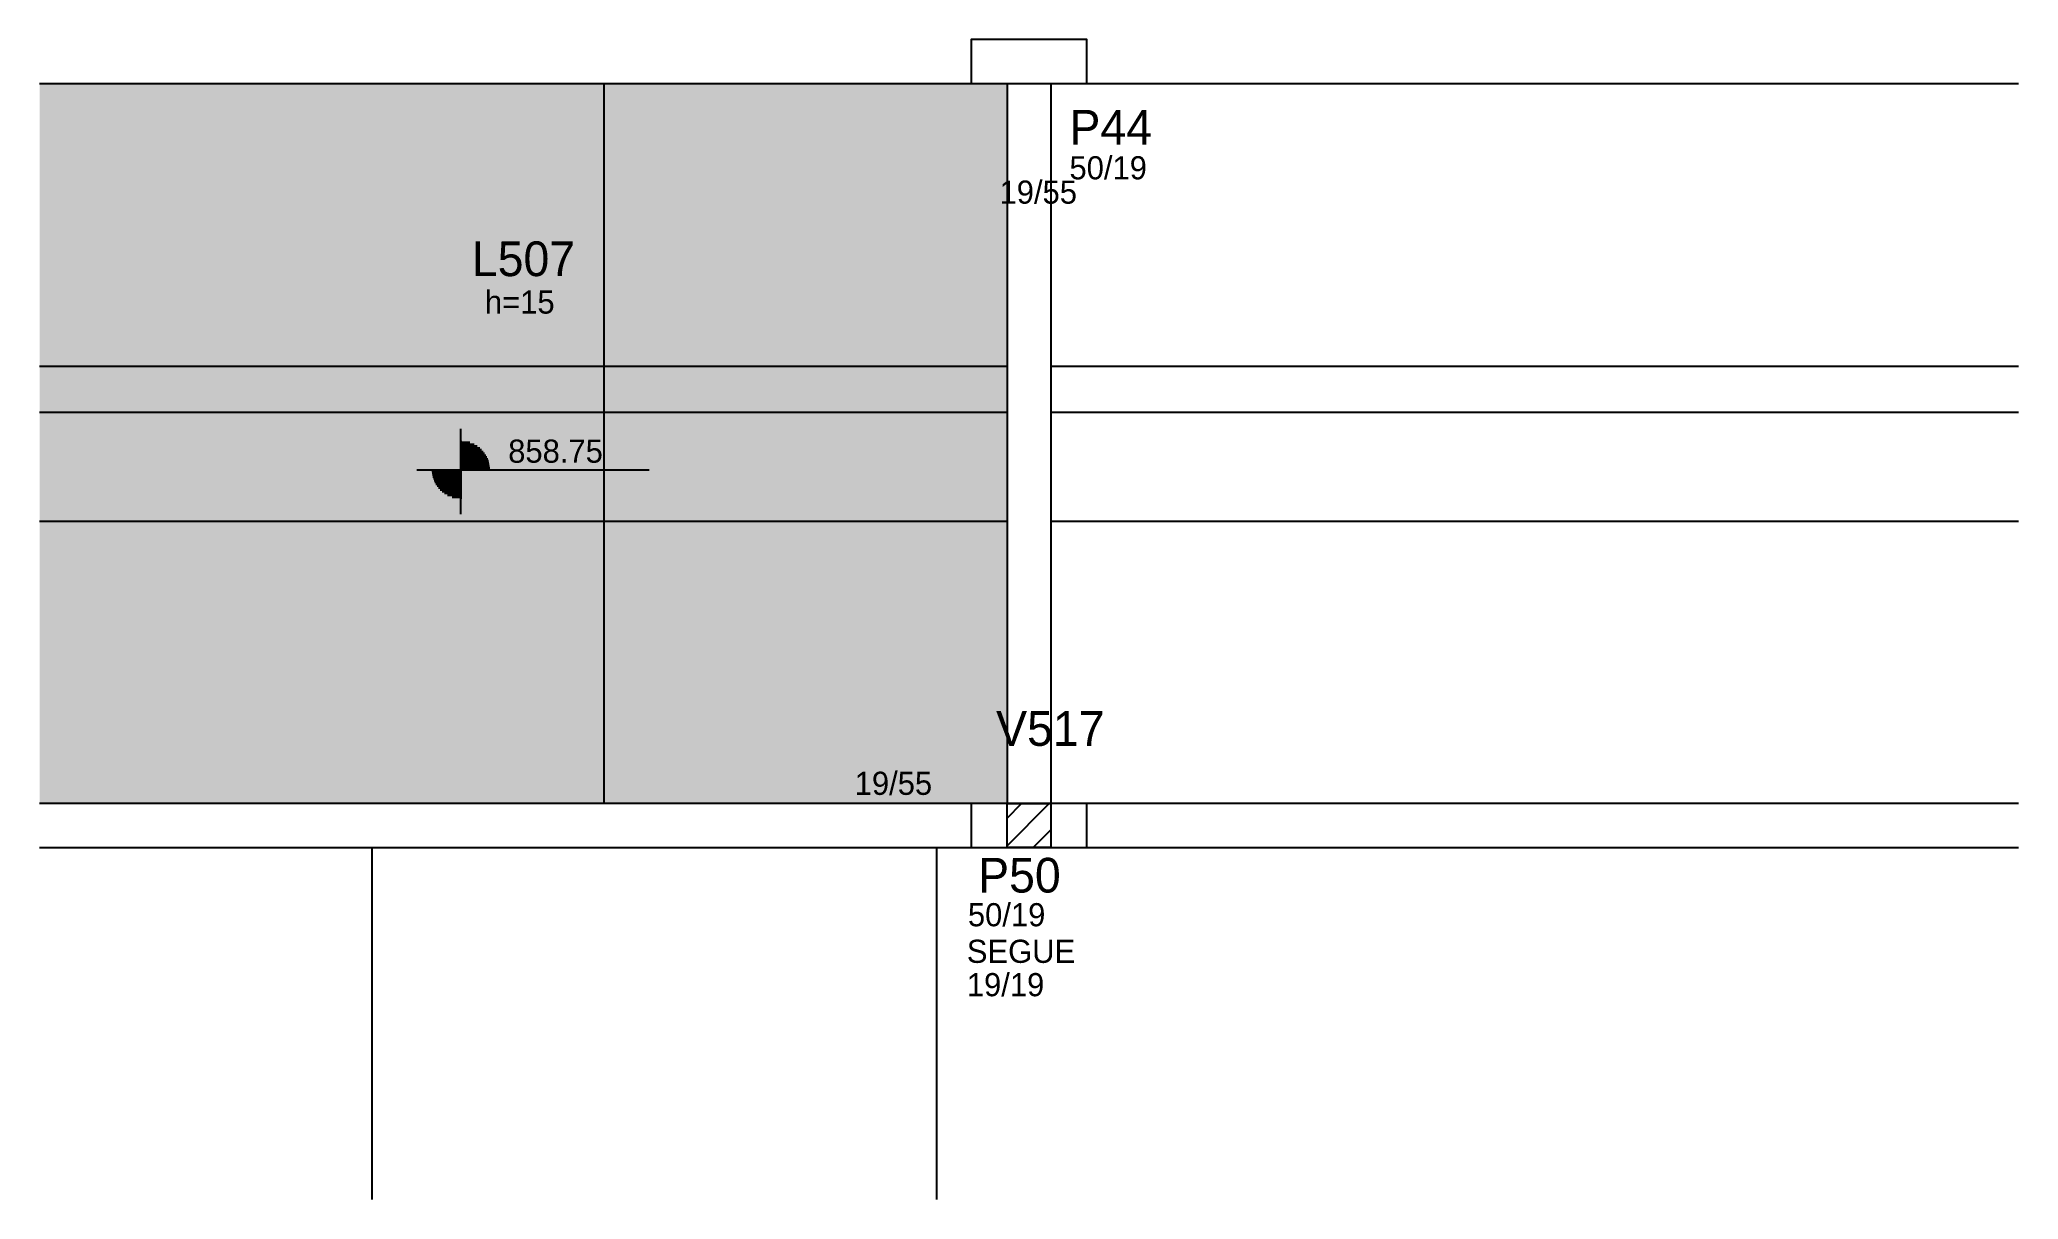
# Model space of a CAD drawing. Header units: metres. Extents: x 4489 to 5344, y 3016 to 3517.
import ezdxf

# ---------------------------------------------------------------- set-up
doc = ezdxf.new("R2010")
doc.units = ezdxf.units.M
for name, color, linetype in [('3', 7, 'Continuous'), ('4', 7, 'Continuous'), ('7', 7, 'Continuous'), ('Hachura', 7, 'Continuous'), ('Painéis', 7, 'Continuous'), ('REAPROVEITAMENTO', 7, 'Continuous')]:
    doc.layers.add(name, color=color, linetype=linetype)

msp = doc.modelspace()

# ---------------------------------------------------------------- hatches: boundary and pattern name
at = {"layer": 'Hachura'}
h = msp.add_hatch(color=7, dxfattribs=at)
h.dxf.hatch_style = 1
h.paths.add_polyline_path([(4488.72, 3355.94), (4906.72, 3355.94), (4906.72, 3355.94), (4906.72, 3375.94), (4906.72, 3375.94), (4488.72, 3375.94), (4488.72, 3375.94), (4488.72, 3355.94)])
at = {"layer": 'REAPROVEITAMENTO'}
h = msp.add_hatch(color=7, dxfattribs=at)
h.dxf.hatch_style = 1
h.paths.add_polyline_path([(4906.72, 3186.94), (4488.72, 3186.94), (4488.72, 3186.94), (4488.72, 3497.94), (4488.72, 3497.94), (4906.72, 3497.94), (4906.72, 3497.94), (4906.72, 3186.94)])

# ---------------------------------------------------------------- linework, layer by layer
at = {"layer": '3', "color": 7, "lineweight": 25}
for p, q in [((4906.72, 3497.94), (4906.72, 3186.94)), ((4925.72, 3497.94), (4925.72, 3186.94)), ((4670.77, 3312), (4670.77, 3348.85)), ((4670.77, 3343.6), (4670.77, 3318.6)), ((4670.77, 3343), (4674.62, 3343)), ((4670.77, 3342.2), (4676.52, 3342.2)), ((4670.77, 3341.41), (4677.84, 3341.41)), ((4670.77, 3340.62), (4678.88, 3340.62)), ((4670.77, 3339.82), (4679.72, 3339.82)), ((4670.77, 3339.03), (4680.43, 3339.03)), ((4670.77, 3338.24), (4681.03, 3338.24)), ((4670.77, 3337.45), (4681.54, 3337.45)), ((4670.77, 3336.65), (4681.97, 3336.65)), ((4670.77, 3335.86), (4682.33, 3335.86)), ((4670.77, 3335.07), (4682.62, 3335.07)), ((4651.72, 3331.1), (4752.11, 3331.1)), ((4658.27, 3331.1), (4683.27, 3331.1)), ((4670.77, 3330.31), (4658.27, 3330.31)), ((4670.77, 3329.52), (4658.37, 3329.52)), ((4670.77, 3328.72), (4658.5, 3328.72)), ((4670.77, 3327.93), (4658.68, 3327.93)), ((4670.77, 3327.14), (4658.91, 3327.14)), ((4670.77, 3326.35), (4659.21, 3326.35)), ((4670.77, 3334.27), (4682.86, 3334.27)), ((4670.77, 3333.48), (4683.04, 3333.48)), ((4670.77, 3332.69), (4683.17, 3332.69)), ((4670.77, 3331.9), (4683.27, 3331.9)), ((4670.77, 3325.55), (4659.57, 3325.55)), ((4670.77, 3324.76), (4660, 3324.76)), ((4670.77, 3323.97), (4660.51, 3323.97)), ((4670.77, 3323.17), (4661.11, 3323.17)), ((4670.77, 3322.38), (4661.81, 3322.38)), ((4670.77, 3321.59), (4662.66, 3321.59)), ((4670.77, 3320.8), (4663.7, 3320.8)), ((4670.77, 3320), (4665.02, 3320)), ((4670.77, 3319.21), (4666.92, 3319.21)), ((4906.72, 3168.67), (4925, 3186.94)), ((4906.72, 3180.69), (4912.98, 3186.94)), ((4918.02, 3167.94), (4925.72, 3175.64))]:
    msp.add_line(p, q, dxfattribs=at)
for points in [[(4488.72, 3497.94), (4891.22, 3497.94)], [(4941.22, 3497.94), (5343.72, 3497.94)], [(4891.22, 3186.94), (4488.72, 3186.94)], [(5343.72, 3186.94), (4941.22, 3186.94)], [(4488.72, 3167.94), (4891.22, 3167.94)], [(4941.22, 3167.94), (5343.72, 3167.94)]]:
    msp.add_lwpolyline(points, dxfattribs=at)
at = {"layer": '7', "color": 7, "lineweight": 25}
for points in [[(4891.22, 3497.94), (4941.22, 3497.94), (4941.22, 3516.94), (4891.22, 3516.94), (4891.22, 3497.94)], [(4891.22, 3167.94), (4941.22, 3167.94), (4941.22, 3186.94), (4891.22, 3186.94), (4891.22, 3167.94)], [(4906.72, 3186.94), (4925.72, 3186.94), (4925.72, 3167.94), (4906.72, 3167.94), (4906.72, 3186.94)]]:
    msp.add_lwpolyline(points, dxfattribs=at)
at = {"layer": 'Painéis', "color": 7, "lineweight": 25}
for p, q in [((4732.72, 3186.94), (4732.72, 3497.94)), ((4488.72, 3375.94), (4906.72, 3375.94)), ((4925.72, 3375.94), (5343.72, 3375.94)), ((4488.72, 3355.94), (4906.72, 3355.94)), ((4925.72, 3355.94), (5343.72, 3355.94)), ((4488.72, 3308.94), (4906.72, 3308.94)), ((4925.72, 3308.94), (5343.72, 3308.94)), ((4632.22, 3167.94), (4632.22, 3015.94)), ((4876.22, 3167.94), (4876.22, 3015.94))]:
    msp.add_line(p, q, dxfattribs=at)

# ---------------------------------------------------------------- texts
at = {"layer": '3', "color": 7, "lineweight": 25}
for s, p in [('50/19', (4933.7, 3456.57)), ('19/55', (4903.49, 3446.06)), ('h=15', (4681.13, 3398.57)), ('858.75', (4691.2, 3334.16)), ('19/55', (4840.91, 3190.69)), ('50/19', (4889.83, 3133.92)), ('SEGUE', (4889.36, 3118.12)), ('19/19', (4889.36, 3103.71))]:
    msp.add_text(s, height=10, dxfattribs=at).set_placement(p)
at = {"layer": '4', "color": 7, "lineweight": 25}
for s, p in [('P44', (4933.7, 3471.57)), ('L507', (4675.5, 3414.76)), ('V517', (4902.01, 3211.86)), ('P50', (4894.24, 3148.49))]:
    msp.add_text(s, height=15, dxfattribs=at).set_placement(p)

doc.saveas('drawing.dxf')
